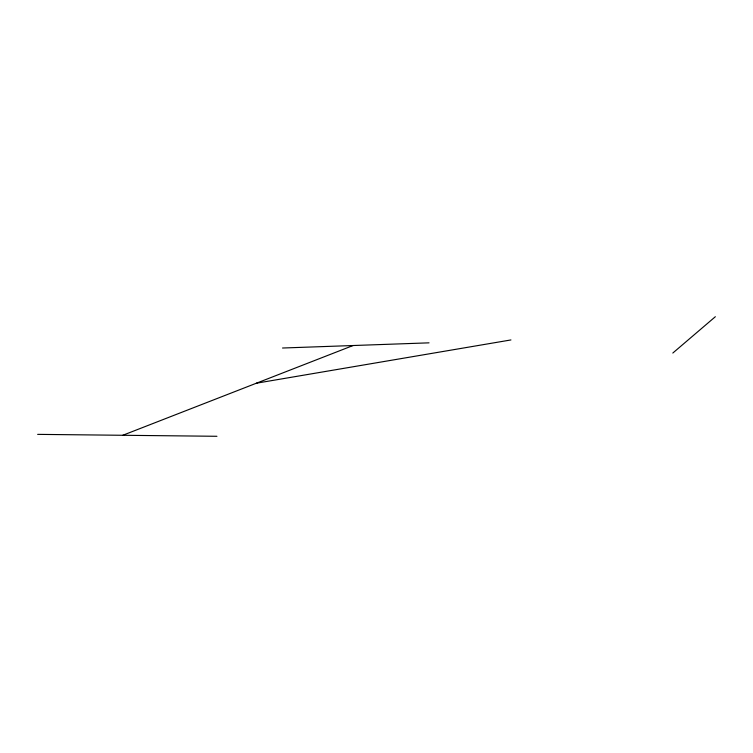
<?xml version="1.0" encoding="UTF-8"?>
<svg xmlns="http://www.w3.org/2000/svg" width="753" height="753" viewBox="0 0 753 753"><rect width="100%" height="100%" fill="white"/><g stroke="black" fill="none" stroke-linecap="round" stroke-linejoin="round"><path stroke-width="1.13" d="M672.815 353.044L715.35 316.712M122.777 435.281L353.101 345.523M256.378 383.211L510.939 339.942M282.526 348.018L429.031 342.841M37.65 434.368L216.949 436.288"/></g></svg>
